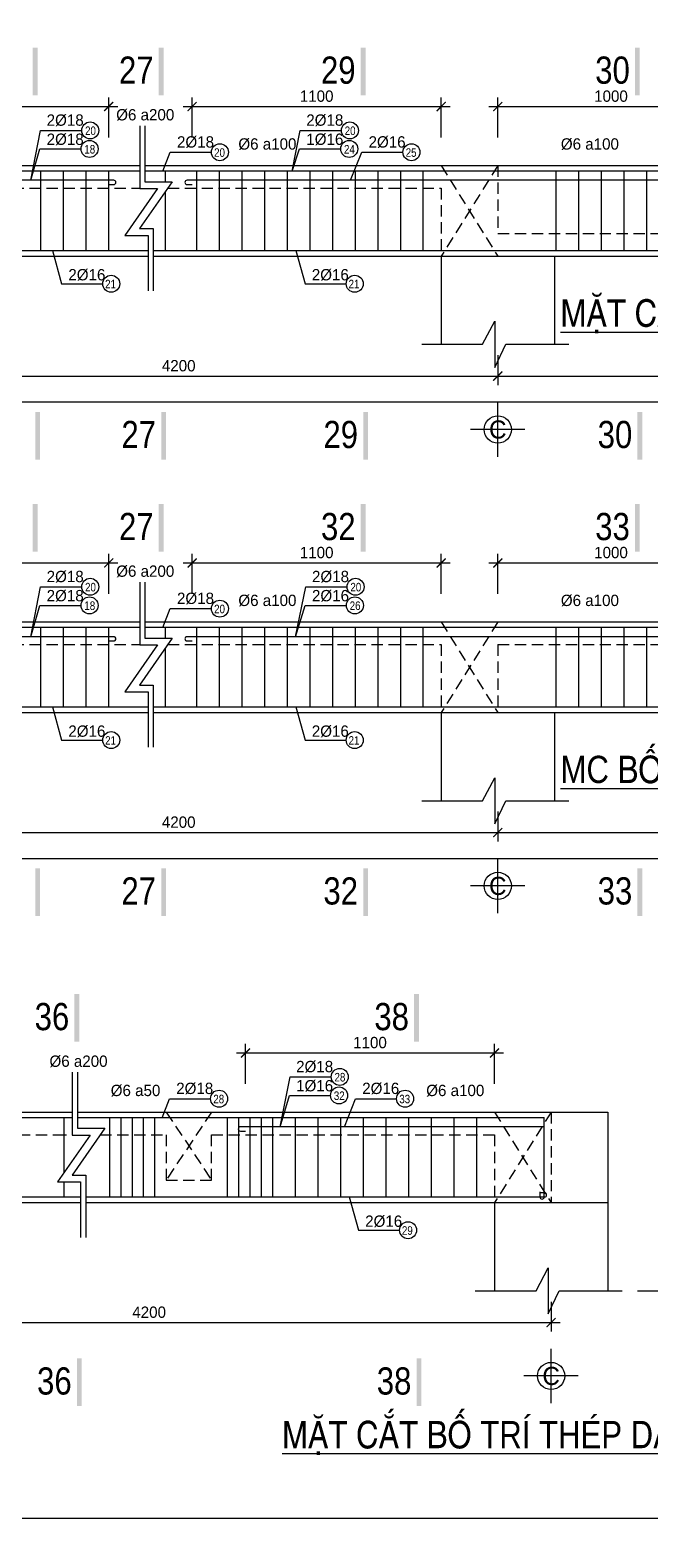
# Model space of a CAD drawing. Extents: x -317 to 4260, y -2056 to 757.
# Drawn here: x 3655.2 to 3792.2, y 162.6 to 491.1 of the extents above; entities that cross this region are included whole.
import ezdxf
from ezdxf.enums import TextEntityAlignment as Align

# ---------------------------------------------------------------- set-up
doc = ezdxf.new("R2010")
doc.units = 0
doc.header["$MEASUREMENT"] = 0
doc.linetypes.add('CENTER2', pattern=[1.125, 0.75, -0.125, 0.125, -0.125])
doc.linetypes.add('HIDDEN', pattern=[0.375, 0.25, -0.125])
doc.layers.get('0').update_dxf_attribs({"linetype": 'CONTINUOUS'})
doc.layers.get('DEFPOINTS').update_dxf_attribs({"linetype": 'CONTINUOUS'})
for name, color, linetype in [('DAI', 3, 'CONTINUOUS'), ('DIM', 1, 'CONTINUOUS'), ('DUT', 7, 'CENTER2'), ('MOTAAR', 1, 'CONTINUOUS'), ('TEXT', 7, 'CONTINUOUS'), ('THEP', 6, 'CONTINUOUS'), ('TU1', 9, 'CONTINUOUS'), ('TUONG', 7, 'CONTINUOUS')]:
    doc.layers.add(name, color=color, linetype=linetype)
doc.styles.add('DIM-NEW', font='VHELVCN.TTF')
doc.styles.add('style1', font='VGOUDYN.TTF')
doc.styles.add('T2', font='VTIMESN.TTF')
doc.dimstyles.new('TL20', dxfattribs={"dimtxt": 2.5, "dimasz": 2, "dimexe": 2, "dimexo": 2, "dimgap": 1, "dimtad": 1, "dimdec": 0, "dimlfac": 20, "dimzin": 0, "dimdsep": 46, "dimtxsty": 'T2', "dimblk": 'ARCHTICK', "dimcen": 2.5, "dimdle": 2, "dimclrd": 1, "dimclre": 1, "dimclrt": 2, "dimadec": 0, "dimazin": 0, "dimtfac": 1, "dimtdec": 0, "dimtix": 1, "dimtofl": 0, "dimtmove": 0, "dimatfit": 0, "dimldrblk": 'ARCHTICK', "dimfxl": 0, "dimtolj": 1, "dimtzin": 0, "dimlwd": -1, "dimlwe": -1, "dimarcsym": 0})

# ---------------------------------------------------------------- blocks, each defined once
blk = doc.blocks.new('_ARCHTICK')
at = {"color": 0, "linetype": 'ByBlock', "const_width": 0.15}
blk.add_lwpolyline([(-0.5, -0.5), (0.5, 0.5)], dxfattribs=at)
blk = doc.blocks.new('*D214')
at = {"layer": 'DEFPOINTS', "color": 0}
for p in [(3746.01, 474.12), (3691.01, 465.31), (3746.01, 465.31)]:
    blk.add_point(p, dxfattribs=at)
at = {"layer": 'TUONG', "color": 1}
for p, q in [((3689.01, 474.12), (3748.01, 474.12)), ((3691.01, 467.31), (3691.01, 476.12)), ((3746.01, 467.31), (3746.01, 476.12))]:
    blk.add_line(p, q, dxfattribs=at)
at = {"layer": 'TUONG', "color": 1, "xscale": 2, "yscale": 2, "zscale": 2, "rotation": 180}
blk.add_blockref('_ARCHTICK', (3691.01, 474.12), dxfattribs=at)
at = {"layer": 'TUONG', "color": 1, "xscale": 2, "yscale": 2, "zscale": 2}
blk.add_blockref('_ARCHTICK', (3746.01, 474.12), dxfattribs=at)
at = {"layer": 'TUONG', "color": 2, "insert": (3718.51, 476.4), "char_height": 2.5, "attachment_point": 5, "style": 'T2'}
blk.add_mtext('\\A1;1100', dxfattribs=at)
blk = doc.blocks.new('*D213')
at = {"layer": 'DEFPOINTS', "color": 0}
for p in [(3808.51, 474.12), (3758.51, 465.31), (3808.51, 465.31)]:
    blk.add_point(p, dxfattribs=at)
at = {"layer": 'TUONG', "color": 1}
for p, q in [((3756.51, 474.12), (3810.51, 474.12)), ((3758.51, 467.31), (3758.51, 476.12)), ((3808.51, 467.31), (3808.51, 476.12))]:
    blk.add_line(p, q, dxfattribs=at)
at = {"layer": 'TUONG', "color": 1, "xscale": 2, "yscale": 2, "zscale": 2, "rotation": 180}
blk.add_blockref('_ARCHTICK', (3758.51, 474.12), dxfattribs=at)
at = {"layer": 'TUONG', "color": 1, "xscale": 2, "yscale": 2, "zscale": 2}
blk.add_blockref('_ARCHTICK', (3808.51, 474.12), dxfattribs=at)
at = {"layer": 'TUONG', "color": 2, "insert": (3783.51, 476.4), "char_height": 2.5, "attachment_point": 5, "style": 'T2'}
blk.add_mtext('\\A1;1000', dxfattribs=at)
blk = doc.blocks.new('*D212')
at = {"layer": 'DEFPOINTS', "color": 0}
for p in [(3672.59, 474.12), (3617.59, 465.31), (3672.59, 465.31)]:
    blk.add_point(p, dxfattribs=at)
at = {"layer": 'TUONG', "color": 1}
for p, q in [((3615.59, 474.12), (3674.59, 474.12)), ((3617.59, 467.31), (3617.59, 476.12)), ((3672.59, 467.31), (3672.59, 476.12))]:
    blk.add_line(p, q, dxfattribs=at)
at = {"layer": 'TUONG', "color": 1, "xscale": 2, "yscale": 2, "zscale": 2, "rotation": 180}
blk.add_blockref('_ARCHTICK', (3617.59, 474.12), dxfattribs=at)
at = {"layer": 'TUONG', "color": 1, "xscale": 2, "yscale": 2, "zscale": 2}
blk.add_blockref('_ARCHTICK', (3672.59, 474.12), dxfattribs=at)
at = {"layer": 'TUONG', "color": 2, "insert": (3645.09, 476.4), "char_height": 2.5, "attachment_point": 5, "style": 'T2'}
blk.add_mtext('\\A1;1100', dxfattribs=at)
blk = doc.blocks.new('truc2')
at = {"layer": 'MOTAAR'}
for p, q in [((0, -15), (0, 0)), ((7.5, -7.5), (-7.5, -7.5))]:
    blk.add_line(p, q, dxfattribs=at)
blk.add_lwpolyline([(0, -3.5), (0, -1.84)], dxfattribs=at)
blk.add_circle((0, -7.5), 3.75, dxfattribs=at)
at = {"layer": 'TEXT', "style": 'T2'}
blk.add_attdef('1', text='', height=5, dxfattribs=at).set_placement((0, -7.5), align=Align.MIDDLE_CENTER)
blk = doc.blocks.new('*D207')
at = {"layer": 'DEFPOINTS', "color": 0}
for p in [(3758.51, 421.24), (3928.04, 421.24), (3928.04, 414.63)]:
    blk.add_point(p, dxfattribs=at)
at = {"layer": 'TUONG', "color": 1}
for p, q in [((3758.51, 419.24), (3758.51, 412.63)), ((3928.04, 419.24), (3928.04, 412.63)), ((3756.51, 414.63), (3930.04, 414.63))]:
    blk.add_line(p, q, dxfattribs=at)
at = {"layer": 'TUONG', "color": 1, "xscale": 2, "yscale": 2, "zscale": 2, "rotation": 180}
blk.add_blockref('_ARCHTICK', (3758.51, 414.63), dxfattribs=at)
at = {"layer": 'TUONG', "color": 1, "xscale": 2, "yscale": 2, "zscale": 2}
blk.add_blockref('_ARCHTICK', (3928.04, 414.63), dxfattribs=at)
at = {"layer": 'TUONG', "color": 2, "insert": (3843.28, 416.91), "char_height": 2.5, "attachment_point": 5, "style": 'T2'}
blk.add_mtext('\\A1;4000', dxfattribs=at)
blk = doc.blocks.new('*D206')
at = {"layer": 'DEFPOINTS', "color": 0}
for p in [(3617.59, 423.02), (3758.51, 421.24), (3758.51, 414.63)]:
    blk.add_point(p, dxfattribs=at)
at = {"layer": 'TUONG', "color": 1}
for p, q in [((3617.59, 421.02), (3617.59, 412.63)), ((3758.51, 419.24), (3758.51, 412.63)), ((3615.59, 414.63), (3760.51, 414.63))]:
    blk.add_line(p, q, dxfattribs=at)
at = {"layer": 'TUONG', "color": 1, "xscale": 2, "yscale": 2, "zscale": 2, "rotation": 180}
blk.add_blockref('_ARCHTICK', (3617.59, 414.63), dxfattribs=at)
at = {"layer": 'TUONG', "color": 1, "xscale": 2, "yscale": 2, "zscale": 2}
blk.add_blockref('_ARCHTICK', (3758.51, 414.63), dxfattribs=at)
at = {"layer": 'TUONG', "color": 2, "insert": (3688.05, 416.91), "char_height": 2.5, "attachment_point": 5, "style": 'T2'}
blk.add_mtext('\\A1;4200', dxfattribs=at)
blk = doc.blocks.new('*D204')
at = {"layer": 'DEFPOINTS', "color": 0}
for p in [(3466.01, 418.55), (4217.7, 418.55), (3466.01, 408.85)]:
    blk.add_point(p, dxfattribs=at)
at = {"layer": 'TUONG', "color": 1}
for p, q in [((3466.01, 416.55), (3466.01, 406.85)), ((4217.7, 416.55), (4217.7, 406.85)), ((4219.7, 408.85), (3464.01, 408.85))]:
    blk.add_line(p, q, dxfattribs=at)
at = {"layer": 'TUONG', "color": 1, "xscale": 2, "yscale": 2, "zscale": 2, "rotation": 180}
blk.add_blockref('_ARCHTICK', (3466.01, 408.85), dxfattribs=at)
at = {"layer": 'TUONG', "color": 1, "xscale": 2, "yscale": 2, "zscale": 2}
blk.add_blockref('_ARCHTICK', (4217.7, 408.85), dxfattribs=at)
at = {"layer": 'TUONG', "color": 2, "insert": (3841.85, 411.13), "char_height": 2.5, "attachment_point": 5, "style": 'T2'}
blk.add_mtext('\\A1;20800', dxfattribs=at)
blk = doc.blocks.new('*D256')
at = {"layer": 'DEFPOINTS', "color": 0}
for p in [(3466.01, 317.83), (4217.7, 317.83), (3466.01, 308.13)]:
    blk.add_point(p, dxfattribs=at)
at = {"layer": 'TUONG', "color": 1}
for p, q in [((3466.01, 315.83), (3466.01, 306.13)), ((4217.7, 315.83), (4217.7, 306.13)), ((4219.7, 308.13), (3464.01, 308.13))]:
    blk.add_line(p, q, dxfattribs=at)
at = {"layer": 'TUONG', "color": 1, "xscale": 2, "yscale": 2, "zscale": 2, "rotation": 180}
blk.add_blockref('_ARCHTICK', (3466.01, 308.13), dxfattribs=at)
at = {"layer": 'TUONG', "color": 1, "xscale": 2, "yscale": 2, "zscale": 2}
blk.add_blockref('_ARCHTICK', (4217.7, 308.13), dxfattribs=at)
at = {"layer": 'TUONG', "color": 2, "insert": (3841.85, 310.41), "char_height": 2.5, "attachment_point": 5, "style": 'T2'}
blk.add_mtext('\\A1;20800', dxfattribs=at)
blk = doc.blocks.new('*D254')
at = {"layer": 'DEFPOINTS', "color": 0}
for p in [(3617.59, 322.3), (3758.51, 320.52), (3758.51, 313.91)]:
    blk.add_point(p, dxfattribs=at)
at = {"layer": 'TUONG', "color": 1}
for p, q in [((3617.59, 320.3), (3617.59, 311.91)), ((3758.51, 318.52), (3758.51, 311.91)), ((3615.59, 313.91), (3760.51, 313.91))]:
    blk.add_line(p, q, dxfattribs=at)
at = {"layer": 'TUONG', "color": 1, "xscale": 2, "yscale": 2, "zscale": 2, "rotation": 180}
blk.add_blockref('_ARCHTICK', (3617.59, 313.91), dxfattribs=at)
at = {"layer": 'TUONG', "color": 1, "xscale": 2, "yscale": 2, "zscale": 2}
blk.add_blockref('_ARCHTICK', (3758.51, 313.91), dxfattribs=at)
at = {"layer": 'TUONG', "color": 2, "insert": (3688.05, 316.19), "char_height": 2.5, "attachment_point": 5, "style": 'T2'}
blk.add_mtext('\\A1;4200', dxfattribs=at)
blk = doc.blocks.new('*D253')
at = {"layer": 'DEFPOINTS', "color": 0}
for p in [(3758.51, 320.52), (3928.04, 320.52), (3928.04, 313.91)]:
    blk.add_point(p, dxfattribs=at)
at = {"layer": 'TUONG', "color": 1}
for p, q in [((3758.51, 318.52), (3758.51, 311.91)), ((3928.04, 318.52), (3928.04, 311.91)), ((3756.51, 313.91), (3930.04, 313.91))]:
    blk.add_line(p, q, dxfattribs=at)
at = {"layer": 'TUONG', "color": 1, "xscale": 2, "yscale": 2, "zscale": 2, "rotation": 180}
blk.add_blockref('_ARCHTICK', (3758.51, 313.91), dxfattribs=at)
at = {"layer": 'TUONG', "color": 1, "xscale": 2, "yscale": 2, "zscale": 2}
blk.add_blockref('_ARCHTICK', (3928.04, 313.91), dxfattribs=at)
at = {"layer": 'TUONG', "color": 2, "insert": (3843.28, 316.19), "char_height": 2.5, "attachment_point": 5, "style": 'T2'}
blk.add_mtext('\\A1;4000', dxfattribs=at)
blk = doc.blocks.new('*D248')
at = {"layer": 'DEFPOINTS', "color": 0}
for p in [(3672.59, 373.4), (3617.59, 364.59), (3672.59, 364.59)]:
    blk.add_point(p, dxfattribs=at)
at = {"layer": 'TUONG', "color": 1}
for p, q in [((3617.59, 366.59), (3617.59, 375.4)), ((3672.59, 366.59), (3672.59, 375.4)), ((3615.59, 373.4), (3674.59, 373.4))]:
    blk.add_line(p, q, dxfattribs=at)
at = {"layer": 'TUONG', "color": 1, "xscale": 2, "yscale": 2, "zscale": 2, "rotation": 180}
blk.add_blockref('_ARCHTICK', (3617.59, 373.4), dxfattribs=at)
at = {"layer": 'TUONG', "color": 1, "xscale": 2, "yscale": 2, "zscale": 2}
blk.add_blockref('_ARCHTICK', (3672.59, 373.4), dxfattribs=at)
at = {"layer": 'TUONG', "color": 2, "insert": (3645.09, 375.68), "char_height": 2.5, "attachment_point": 5, "style": 'T2'}
blk.add_mtext('\\A1;1100', dxfattribs=at)
blk = doc.blocks.new('*D247')
at = {"layer": 'DEFPOINTS', "color": 0}
for p in [(3808.51, 373.4), (3758.51, 364.59), (3808.51, 364.59)]:
    blk.add_point(p, dxfattribs=at)
at = {"layer": 'TUONG', "color": 1}
for p, q in [((3758.51, 366.59), (3758.51, 375.4)), ((3808.51, 366.59), (3808.51, 375.4)), ((3756.51, 373.4), (3810.51, 373.4))]:
    blk.add_line(p, q, dxfattribs=at)
at = {"layer": 'TUONG', "color": 1, "xscale": 2, "yscale": 2, "zscale": 2, "rotation": 180}
blk.add_blockref('_ARCHTICK', (3758.51, 373.4), dxfattribs=at)
at = {"layer": 'TUONG', "color": 1, "xscale": 2, "yscale": 2, "zscale": 2}
blk.add_blockref('_ARCHTICK', (3808.51, 373.4), dxfattribs=at)
at = {"layer": 'TUONG', "color": 2, "insert": (3783.51, 375.68), "char_height": 2.5, "attachment_point": 5, "style": 'T2'}
blk.add_mtext('\\A1;1000', dxfattribs=at)
blk = doc.blocks.new('*D246')
at = {"layer": 'DEFPOINTS', "color": 0}
for p in [(3746.01, 373.4), (3691.01, 364.59), (3746.01, 364.59)]:
    blk.add_point(p, dxfattribs=at)
at = {"layer": 'TUONG', "color": 1}
for p, q in [((3691.01, 366.59), (3691.01, 375.4)), ((3746.01, 366.59), (3746.01, 375.4)), ((3689.01, 373.4), (3748.01, 373.4))]:
    blk.add_line(p, q, dxfattribs=at)
at = {"layer": 'TUONG', "color": 1, "xscale": 2, "yscale": 2, "zscale": 2, "rotation": 180}
blk.add_blockref('_ARCHTICK', (3691.01, 373.4), dxfattribs=at)
at = {"layer": 'TUONG', "color": 1, "xscale": 2, "yscale": 2, "zscale": 2}
blk.add_blockref('_ARCHTICK', (3746.01, 373.4), dxfattribs=at)
at = {"layer": 'TUONG', "color": 2, "insert": (3718.51, 375.68), "char_height": 2.5, "attachment_point": 5, "style": 'T2'}
blk.add_mtext('\\A1;1100', dxfattribs=at)
blk = doc.blocks.new('*D276')
at = {"layer": 'DEFPOINTS', "color": 0}
for p in [(3592.75, 214.16), (3770.29, 212.37), (3770.29, 205.77)]:
    blk.add_point(p, dxfattribs=at)
at = {"layer": 'TUONG', "color": 1}
for p, q in [((3592.75, 212.16), (3592.75, 203.77)), ((3770.29, 210.37), (3770.29, 203.77)), ((3590.75, 205.77), (3772.29, 205.77))]:
    blk.add_line(p, q, dxfattribs=at)
at = {"layer": 'TUONG', "color": 1, "xscale": 2, "yscale": 2, "zscale": 2, "rotation": 180}
blk.add_blockref('_ARCHTICK', (3592.75, 205.77), dxfattribs=at)
at = {"layer": 'TUONG', "color": 1, "xscale": 2, "yscale": 2, "zscale": 2}
blk.add_blockref('_ARCHTICK', (3770.29, 205.77), dxfattribs=at)
at = {"layer": 'TUONG', "color": 2, "insert": (3681.52, 208.04), "char_height": 2.5, "attachment_point": 5, "style": 'T2'}
blk.add_mtext('\\A1;4200', dxfattribs=at)
blk = doc.blocks.new('*D268')
at = {"layer": 'DEFPOINTS', "color": 0}
for p in [(3757.79, 265.26), (3702.79, 256.45), (3757.79, 256.45)]:
    blk.add_point(p, dxfattribs=at)
at = {"layer": 'TUONG', "color": 1}
for p, q in [((3702.79, 258.45), (3702.79, 267.26)), ((3757.79, 258.45), (3757.79, 267.26)), ((3700.79, 265.26), (3759.79, 265.26))]:
    blk.add_line(p, q, dxfattribs=at)
at = {"layer": 'TUONG', "color": 1, "xscale": 2, "yscale": 2, "zscale": 2, "rotation": 180}
blk.add_blockref('_ARCHTICK', (3702.79, 265.26), dxfattribs=at)
at = {"layer": 'TUONG', "color": 1, "xscale": 2, "yscale": 2, "zscale": 2}
blk.add_blockref('_ARCHTICK', (3757.79, 265.26), dxfattribs=at)
at = {"layer": 'TUONG', "color": 2, "insert": (3730.29, 267.54), "char_height": 2.5, "attachment_point": 5, "style": 'T2'}
blk.add_mtext('\\A1;1100', dxfattribs=at)

msp = doc.modelspace()

# ---------------------------------------------------------------- linework, layer by layer
at = {"layer": 'DAI'}
for p, q in [((3657.601, 442.341), (3657.601, 459.841)), ((3662.601, 442.341), (3662.601, 459.841)), ((3667.601, 442.341), (3667.601, 459.841)), ((3672.601, 442.341), (3672.601, 459.841)), ((3685.135, 457.519), (3685.135, 459.841)), ((3692.069, 442.341), (3692.069, 459.841)), ((3697.069, 442.341), (3697.069, 459.841)), ((3702.069, 442.341), (3702.069, 459.841)), ((3707.069, 442.341), (3707.069, 459.841)), ((3712.069, 442.341), (3712.069, 459.841)), ((3717.069, 442.341), (3717.069, 459.841)), ((3722.069, 442.341), (3722.069, 459.841)), ((3727.069, 442.341), (3727.069, 459.841)), ((3732.069, 442.341), (3732.069, 459.841)), ((3737.069, 442.341), (3737.069, 459.841)), ((3742.069, 442.341), (3742.069, 459.841)), ((3771.432, 442.341), (3771.432, 459.841)), ((3776.432, 442.341), (3776.432, 459.841)), ((3781.432, 442.341), (3781.432, 459.841)), ((3786.432, 442.341), (3786.432, 459.841)), ((3791.432, 442.341), (3791.432, 459.841)), ((3685.135, 442.341), (3685.135, 455.396)), ((3657.601, 341.622), (3657.601, 359.122)), ((3662.601, 341.622), (3662.601, 359.122)), ((3667.601, 341.622), (3667.601, 359.122)), ((3672.601, 341.622), (3672.601, 359.122)), ((3685.135, 356.799), (3685.135, 359.122)), ((3692.069, 341.622), (3692.069, 359.122)), ((3697.069, 341.622), (3697.069, 359.122)), ((3702.069, 341.622), (3702.069, 359.122)), ((3707.069, 341.622), (3707.069, 359.122)), ((3712.069, 341.622), (3712.069, 359.122)), ((3717.069, 341.622), (3717.069, 359.122)), ((3722.069, 341.622), (3722.069, 359.122)), ((3727.069, 341.622), (3727.069, 359.122)), ((3732.069, 341.622), (3732.069, 359.122)), ((3737.069, 341.622), (3737.069, 359.122)), ((3742.069, 341.622), (3742.069, 359.122)), ((3771.432, 341.622), (3771.432, 359.122)), ((3776.432, 341.622), (3776.432, 359.122)), ((3781.432, 341.622), (3781.432, 359.122)), ((3786.432, 341.622), (3786.432, 359.122)), ((3791.432, 341.622), (3791.432, 359.122)), ((3685.135, 341.622), (3685.135, 354.677)), ((3662.76, 238.975), (3662.76, 250.978)), ((3672.808, 233.478), (3672.808, 250.978)), ((3675.308, 233.478), (3675.308, 250.978)), ((3677.808, 233.478), (3677.808, 250.978)), ((3680.308, 233.478), (3680.308, 250.978)), ((3682.808, 233.478), (3682.808, 250.978)), ((3698.852, 233.478), (3698.852, 250.978)), ((3701.352, 233.478), (3701.352, 250.978)), ((3703.852, 233.478), (3703.852, 250.978)), ((3706.352, 233.478), (3706.352, 250.978)), ((3708.852, 233.478), (3708.852, 250.978)), ((3713.852, 233.478), (3713.852, 250.978)), ((3718.852, 233.478), (3718.852, 250.978)), ((3723.852, 233.478), (3723.852, 250.978)), ((3728.852, 233.478), (3728.852, 250.978)), ((3733.852, 233.478), (3733.852, 250.978)), ((3738.852, 233.478), (3738.852, 250.978)), ((3743.852, 233.478), (3743.852, 250.978)), ((3748.852, 233.478), (3748.852, 250.978)), ((3753.852, 233.478), (3753.852, 250.978)), ((3662.76, 233.478), (3662.76, 236.82))]:
    msp.add_line(p, q, dxfattribs=at)
at = {"layer": 'DUT', "linetype": 'HIDDEN', "ltscale": 10}
for p, q in [((3758.512, 461.091), (3746.012, 441.091)), ((3746.012, 461.091), (3758.512, 441.091)), ((3746.012, 360.372), (3758.512, 340.372)), ((3758.512, 360.372), (3746.012, 340.372)), ((3758.512, 355.372), (3845.876, 355.372)), ((3695.294, 252.228), (3685.294, 237.228)), ((3685.294, 252.228), (3695.294, 237.228)), ((3757.794, 252.228), (3770.294, 232.228)), ((3770.294, 252.228), (3757.794, 232.228))]:
    msp.add_line(p, q, dxfattribs=at)
for points in [[(3758.512, 461.091), (3758.512, 446.091), (3810.288, 446.091)], [(3546.036, 456.091), (3605.088, 456.091), (3605.088, 441.091), (3617.588, 441.091), (3617.588, 456.091), (3679.444, 456.091)], [(3685.619, 456.091), (3746.012, 456.091), (3746.012, 441.091), (3758.512, 441.091)], [(3546.036, 355.372), (3605.088, 355.372), (3605.088, 340.372), (3617.588, 340.372), (3617.588, 355.372), (3679.444, 355.372)], [(3685.619, 355.372), (3746.012, 355.372), (3746.012, 340.372), (3758.512, 340.372)], [(3758.512, 355.372), (3758.512, 340.372)], [(3770.294, 252.228), (3770.294, 232.228), (3770.294, 232.228)], [(3515.892, 247.228), (3580.247, 247.228), (3580.247, 232.228), (3592.747, 232.228), (3592.747, 247.228), (3660.778, 247.228)], [(3660.778, 247.228), (3664.549, 247.228)], [(3670.724, 247.228), (3685.294, 247.228)], [(3685.294, 247.228), (3685.294, 237.228), (3695.294, 237.228), (3695.294, 247.228)], [(3695.294, 247.228), (3757.794, 247.228), (3757.794, 232.228), (3770.294, 232.228)]]:
    msp.add_lwpolyline(points, dxfattribs=at)
at = {"layer": 'TEXT', "ltscale": 10}
msp.add_lwpolyline([(3420.367, 162.589), (4260.367, 162.589), (4260.367, 756.589), (3420.367, 756.589)], close=True, dxfattribs=at)
for points in [[(3655.819, 476.613), (3656.869, 476.613), (3655.819, 487.113), (3656.869, 487.113)], [(3683.646, 476.613), (3684.696, 476.613), (3683.646, 487.113), (3684.696, 487.113)], [(3728.257, 476.613), (3729.307, 476.613), (3728.257, 487.113), (3729.307, 487.113)], [(3788.819, 476.613), (3789.869, 476.613), (3788.819, 487.113), (3789.869, 487.113)], [(3656.358, 396.202), (3657.408, 396.202), (3656.358, 406.702), (3657.408, 406.702)], [(3684.186, 396.202), (3685.236, 396.202), (3684.186, 406.702), (3685.236, 406.702)], [(3728.796, 396.202), (3729.846, 396.202), (3728.796, 406.702), (3729.846, 406.702)], [(3789.359, 396.202), (3790.409, 396.202), (3789.359, 406.702), (3790.409, 406.702)], [(3655.819, 375.894), (3656.869, 375.894), (3655.819, 386.394), (3656.869, 386.394)], [(3683.646, 375.894), (3684.696, 375.894), (3683.646, 386.394), (3684.696, 386.394)], [(3728.257, 375.894), (3729.307, 375.894), (3728.257, 386.394), (3729.307, 386.394)], [(3788.819, 375.894), (3789.869, 375.894), (3788.819, 386.394), (3789.869, 386.394)], [(3656.358, 295.482), (3657.408, 295.482), (3656.358, 305.982), (3657.408, 305.982)], [(3684.186, 295.482), (3685.236, 295.482), (3684.186, 305.982), (3685.236, 305.982)], [(3728.796, 295.482), (3729.846, 295.482), (3728.796, 305.982), (3729.846, 305.982)], [(3789.359, 295.482), (3790.409, 295.482), (3789.359, 305.982), (3790.409, 305.982)], [(3665.02, 267.75), (3666.07, 267.75), (3665.02, 278.25), (3666.07, 278.25)], [(3740.039, 267.75), (3741.089, 267.75), (3740.039, 278.25), (3741.089, 278.25)], [(3665.559, 187.339), (3666.609, 187.339), (3665.559, 197.839), (3666.609, 197.839)], [(3740.579, 187.339), (3741.629, 187.339), (3740.579, 197.839), (3741.629, 197.839)]]:
    msp.add_trace(points, dxfattribs=at)
at = {"layer": 'THEP', "ltscale": 10}
for points in [[(3679.444, 459.841), (3541.008, 459.841)], [(3816.361, 459.841), (3680.591, 459.841)], [(3542.849, 442.341), (3681.286, 442.341)], [(3682.433, 442.341), (3818.202, 442.341)], [(3679.444, 359.122), (3541.008, 359.122)], [(3845.876, 359.122), (3680.591, 359.122)], [(3542.849, 341.622), (3681.286, 341.622)], [(3682.433, 341.622), (3847.718, 341.622)], [(3655.75, 250.978), (3510.864, 250.978)], [(3664.549, 250.978), (3655.75, 250.978)], [(3768.757, 250.978), (3665.696, 250.978)], [(3512.705, 233.478), (3657.592, 233.478)], [(3657.592, 233.478), (3666.391, 233.478)], [(3667.537, 233.478), (3768.757, 233.478)]]:
    msp.add_lwpolyline(points, dxfattribs=at)
for points in [[(3672.588, 456.903), (3673.715, 456.903, 1), (3673.715, 457.841), (3672.588, 457.841), (3606.338, 457.841), (3550.088, 457.841), (3548.96, 457.841, 1), (3548.96, 456.903), (3550.088, 456.903)], [(3808.512, 456.903), (3809.639, 456.903, 1), (3809.639, 457.841), (3808.512, 457.841), (3747.262, 457.841), (3691.012, 457.841), (3689.885, 457.841, 1), (3689.885, 456.903), (3691.012, 456.903)], [(3672.588, 356.184), (3673.715, 356.184, 1), (3673.715, 357.122), (3672.588, 357.122), (3606.338, 357.122), (3550.088, 357.122), (3548.96, 357.122, 1), (3548.96, 356.184), (3550.088, 356.184)], [(3808.512, 356.184), (3809.639, 356.184, 1), (3809.639, 357.122), (3808.512, 357.122), (3747.262, 357.122), (3691.012, 357.122), (3689.885, 357.122, 1), (3689.885, 356.184), (3691.012, 356.184)], [(3767.82, 234.627), (3767.82, 233.5, 1), (3768.757, 233.5), (3768.757, 251.018)], [(3768.757, 248.978), (3759.044, 248.978), (3702.794, 248.978), (3701.667, 248.978, 1), (3701.667, 248.041), (3702.794, 248.041)], [(3767.709, 233.478), (3768.836, 233.478, 1), (3768.836, 234.416), (3767.709, 234.416)]]:
    msp.add_lwpolyline(points, format="xyb", dxfattribs=at)
at = {"layer": 'TU1', "lineweight": -2, "ltscale": 10}
for points in [[(3655.392, 457.841), (3657.563, 468.848), (3666.639, 468.848)], [(3713.123, 459.841), (3714.9, 468.848), (3723.975, 468.848)], [(3655.392, 457.841), (3657.408, 464.757), (3666.484, 464.757)], [(3684.568, 459.841), (3686.184, 464.03), (3695.259, 464.03)], [(3713.123, 459.841), (3714.745, 464.757), (3723.82, 464.757)], [(3726.016, 457.841), (3728.488, 464.03), (3737.564, 464.03)], [(3660.16, 442.341), (3662.197, 435.014), (3671.272, 435.014)], [(3713.924, 442.341), (3715.961, 435.014), (3725.036, 435.014)], [(3655.392, 357.122), (3657.563, 368.129), (3666.639, 368.129)], [(3713.839, 357.122), (3716.157, 368.129), (3725.232, 368.129)], [(3655.392, 357.122), (3657.408, 364.038), (3666.484, 364.038)], [(3684.568, 359.122), (3686.184, 363.311), (3695.259, 363.311)], [(3713.839, 357.122), (3716.002, 364.038), (3725.077, 364.038)], [(3660.16, 341.622), (3662.197, 334.295), (3671.272, 334.295)], [(3713.924, 341.622), (3715.961, 334.295), (3725.036, 334.295)], [(3710.484, 248.978), (3712.656, 259.985), (3721.731, 259.985)], [(3684.394, 250.978), (3686.01, 255.168), (3695.085, 255.168)], [(3710.484, 248.978), (3712.501, 255.895), (3721.576, 255.895)], [(3724.697, 248.978), (3727.085, 255.168), (3736.16, 255.168)], [(3725.706, 233.478), (3727.743, 226.152), (3736.818, 226.152)]]:
    msp.add_lwpolyline(points, dxfattribs=at)
at = {"layer": 'TU1', "ltscale": 10}
for centre in [(3668.514, 468.848), (3725.85, 468.848), (3668.359, 464.757), (3725.695, 464.757), (3697.134, 464.03), (3739.439, 464.03), (3673.147, 435.014), (3726.911, 435.014), (3668.514, 368.129), (3727.107, 368.129), (3668.359, 364.038), (3697.134, 363.311), (3726.952, 364.038), (3673.147, 334.295), (3726.911, 334.295), (3723.606, 259.985), (3696.96, 255.168), (3723.451, 255.895), (3738.035, 255.168), (3738.693, 226.152)]:
    msp.add_circle(centre, 1.875, dxfattribs=at)
at = {"layer": 'TUONG'}
for p, q in [((3541.008, 461.091), (3679.444, 461.091)), ((3680.591, 461.091), (3816.361, 461.091)), ((3758.512, 461.091), (3813.295, 461.091)), ((3630.088, 441.091), (3681.286, 441.091)), ((3682.433, 441.091), (3758.512, 441.091)), ((3746.012, 441.091), (3746.012, 421.643)), ((3758.512, 441.091), (3818.202, 441.091)), ((3771.012, 441.091), (3771.012, 421.643)), ((3541.008, 360.372), (3679.444, 360.372)), ((3680.591, 360.372), (3845.876, 360.372)), ((3758.512, 360.372), (3813.295, 360.372)), ((3630.088, 340.372), (3681.286, 340.372)), ((3682.433, 340.372), (3758.512, 340.372)), ((3746.012, 340.372), (3746.012, 320.923)), ((3758.512, 340.372), (3847.718, 340.372)), ((3771.012, 340.372), (3771.012, 320.923)), ((3510.864, 252.228), (3655.75, 252.228)), ((3655.75, 252.228), (3664.549, 252.228)), ((3665.696, 252.228), (3782.794, 252.228)), ((3782.794, 252.228), (3782.794, 212.78)), ((3605.247, 232.228), (3657.592, 232.228)), ((3657.592, 232.228), (3666.391, 232.228)), ((3667.537, 232.228), (3770.294, 232.228)), ((3757.794, 232.228), (3757.794, 212.78)), ((3770.294, 232.228), (3782.794, 232.228))]:
    msp.add_line(p, q, dxfattribs=at)
for points in [[(3679.444, 469.872), (3679.444, 456.019), (3683.36, 456.019), (3676.153, 445.683), (3681.286, 445.683), (3681.286, 433.43)], [(3680.591, 469.872), (3680.591, 457.519), (3686.615, 457.519), (3679.407, 447.183), (3682.433, 447.183), (3682.433, 433.43)], [(3741.751, 421.643), (3755.169, 421.643), (3757.824, 426.725), (3757.824, 416.56), (3760.258, 421.643), (3774.221, 421.643)], [(3679.444, 369.153), (3679.444, 355.299), (3683.36, 355.299), (3676.153, 344.964), (3681.286, 344.964), (3681.286, 332.711)], [(3680.591, 369.153), (3680.591, 356.799), (3686.615, 356.799), (3679.407, 346.464), (3682.433, 346.464), (3682.433, 332.711)], [(3741.751, 320.923), (3755.169, 320.923), (3757.824, 326.006), (3757.824, 315.841), (3760.258, 320.923), (3774.221, 320.923)], [(3664.549, 261.01), (3664.549, 247.156), (3668.465, 247.156), (3661.257, 236.82), (3666.391, 236.82), (3666.391, 224.567)], [(3665.696, 261.01), (3665.696, 248.656), (3671.719, 248.656), (3664.512, 238.32), (3667.537, 238.32), (3667.537, 224.567)], [(3753.533, 212.78), (3766.951, 212.78), (3769.607, 217.863), (3769.607, 207.697), (3772.041, 212.78), (3786.003, 212.78)], [(3789.334, 212.78), (3802.752, 212.78), (3805.407, 217.863), (3805.407, 207.697), (3807.841, 212.78), (3821.804, 212.78)]]:
    msp.add_lwpolyline(points, dxfattribs=at)

# ---------------------------------------------------------------- block references
at = {"layer": 'DIM', "ltscale": 10, "xscale": 0.8000000000000002, "yscale": 0.8000000000000002, "zscale": 0.8000000000000002}
for p in [(3758.512, 408.851), (3758.512, 308.132), (3770.294, 199.988)]:
    msp.add_blockref('truc2', p, dxfattribs=at).add_auto_attribs({'1': 'C'})

# ---------------------------------------------------------------- texts
at = {"layer": 'TEXT', "ltscale": 10}
for s, height, style, p in [('27', 6, 'DIM-NEW', (3674.857, 479.154)), ('29', 6, 'DIM-NEW', (3719.467, 479.154)), ('30', 6, 'DIM-NEW', (3780.029, 479.154)), ('%%2546 a200', 2.5, 'style1', (3674.244, 471.061)), ('2%%25418', 2.5, 'style1', (3658.889, 469.879)), ('20', 1.875, 'DIM-NEW', (3667.369, 467.841)), ('2%%25418', 2.5, 'style1', (3716.226, 469.879)), ('20', 1.875, 'DIM-NEW', (3724.706, 467.841)), ('2%%25418', 2.5, 'style1', (3658.889, 465.652)), ('2%%25418', 2.5, 'style1', (3687.669, 465.062)), ('%%2546 a100', 2.5, 'style1', (3701.222, 464.609)), ('1%%25416', 2.5, 'style1', (3716.226, 465.652)), ('2%%25416', 2.5, 'style1', (3729.974, 465.062)), ('%%2546 a100', 2.5, 'style1', (3772.44, 464.609)), ('18', 1.875, 'DIM-NEW', (3667.214, 463.751)), ('20', 1.875, 'DIM-NEW', (3695.869, 463.024)), ('24', 1.875, 'DIM-NEW', (3724.551, 463.751)), ('25', 1.875, 'DIM-NEW', (3738.174, 463.024)), ('2%%25416', 2.5, 'style1', (3663.678, 435.758)), ('2%%25416', 2.5, 'style1', (3717.441, 435.758)), ('21', 1.875, 'DIM-NEW', (3671.8, 434.008)), ('21', 1.875, 'DIM-NEW', (3725.564, 434.008)), ('27', 6, 'DIM-NEW', (3675.396, 398.743)), ('29', 6, 'DIM-NEW', (3720.007, 398.743)), ('30', 6, 'DIM-NEW', (3780.569, 398.743)), ('27', 6, 'DIM-NEW', (3674.857, 378.435)), ('32', 6, 'DIM-NEW', (3719.467, 378.435)), ('33', 6, 'DIM-NEW', (3780.029, 378.435)), ('2%%25418', 2.5, 'style1', (3658.889, 369.16)), ('%%2546 a200', 2.5, 'style1', (3674.244, 370.342)), ('2%%25418', 2.5, 'style1', (3717.483, 369.16)), ('20', 1.875, 'DIM-NEW', (3667.369, 367.122)), ('20', 1.875, 'DIM-NEW', (3725.963, 367.122)), ('2%%25418', 2.5, 'style1', (3658.889, 364.933)), ('18', 1.875, 'DIM-NEW', (3667.214, 363.031)), ('2%%25418', 2.5, 'style1', (3687.669, 364.342)), ('%%2546 a100', 2.5, 'style1', (3701.222, 363.89)), ('2%%25416', 2.5, 'style1', (3717.483, 364.933)), ('26', 1.875, 'DIM-NEW', (3725.808, 363.031)), ('%%2546 a100', 2.5, 'style1', (3772.44, 363.89)), ('20', 1.875, 'DIM-NEW', (3695.869, 362.305)), ('2%%25416', 2.5, 'style1', (3663.678, 335.039)), ('21', 1.875, 'DIM-NEW', (3671.8, 333.288)), ('2%%25416', 2.5, 'style1', (3717.441, 335.039)), ('21', 1.875, 'DIM-NEW', (3725.564, 333.288)), ('27', 6, 'DIM-NEW', (3675.396, 298.024)), ('32', 6, 'DIM-NEW', (3720.007, 298.024)), ('33', 6, 'DIM-NEW', (3780.569, 298.024)), ('36', 6, 'DIM-NEW', (3656.23, 270.291)), ('38', 6, 'DIM-NEW', (3731.25, 270.291)), ('%%2546 a200', 2.5, 'style1', (3659.511, 262.198)), ('2%%25418', 2.5, 'style1', (3713.982, 261.016)), ('28', 1.875, 'DIM-NEW', (3722.462, 258.979)), ('%%2546 a50', 2.5, 'style1', (3673.037, 255.746)), ('2%%25418', 2.5, 'style1', (3687.496, 256.199)), ('1%%25416', 2.5, 'style1', (3713.982, 256.789)), ('32', 1.875, 'DIM-NEW', (3722.307, 254.888)), ('2%%25416', 2.5, 'style1', (3728.57, 256.199)), ('%%2546 a100', 2.5, 'style1', (3742.711, 255.746)), ('28', 1.875, 'DIM-NEW', (3695.695, 254.161)), ('33', 1.875, 'DIM-NEW', (3736.77, 254.161)), ('2%%25416', 2.5, 'style1', (3729.224, 226.895)), ('29', 1.875, 'DIM-NEW', (3737.346, 225.145)), ('36', 6, 'DIM-NEW', (3656.77, 189.88)), ('38', 6, 'DIM-NEW', (3731.789, 189.88))]:
    msp.add_text(s, height=height, dxfattribs=dict(at, style=style)).set_placement(p)
at = {"layer": 'TEXT', "style": 'DIM-NEW'}
for s, p in [('%%UMAËT CAÉT BOÁ TRÍ THEÙP DAÀM TRUÏC 3 TL:1/20', (3772.371, 425.558)), ('%%UMC BOÁ TRÍ THEÙP DAÀM TRUÏC 4,8 TL:1/20', (3772.371, 324.838)), ('%%UMAËT CAÉT BOÁ TRÍ THEÙP DAÀM TRUÏC 5,6 TL:1/20', (3710.864, 178.044))]:
    msp.add_text(s, height=6, dxfattribs=at).set_placement(p)

# ---------------------------------------------------------------- dimensions: what is measured, and where the dimension line sits
at = {"layer": 'TUONG'}
for base, p1, p2, picture, middle in [((3672.588, 474.12), (3617.588, 465.311), (3672.588, 465.311), '*D212', (3645.088, 476.399)), ((3746.012, 474.12), (3691.012, 465.311), (3746.012, 465.311), '*D214', (3718.512, 476.399)), ((3808.512, 474.12), (3758.512, 465.311), (3808.512, 465.311), '*D213', (3783.512, 476.399)), ((3672.588, 373.401), (3617.588, 364.591), (3672.588, 364.591), '*D248', (3645.088, 375.68)), ((3746.012, 373.401), (3691.012, 364.591), (3746.012, 364.591), '*D246', (3718.512, 375.68)), ((3808.512, 373.401), (3758.512, 364.591), (3808.512, 364.591), '*D247', (3783.512, 375.68)), ((3757.794, 265.257), (3702.794, 256.448), (3757.794, 256.448), '*D268', (3730.294, 267.537))]:
    dim = msp.add_linear_dim(base=base, p1=p1, p2=p2, dimstyle='TL20', dxfattribs=at)
    dim.commit()
    dim.dimension.update_dxf_attribs({"geometry": picture, "text_midpoint": middle})
for base, p1, p2, text, picture, middle in [((3758.512, 414.628), (3617.588, 423.019), (3758.512, 421.236), '4200', '*D206', (3688.05, 416.908)), ((3928.042, 414.628), (3758.512, 421.236), (3928.042, 421.236), '4000', '*D207', (3843.277, 416.908)), ((3758.512, 313.909), (3617.588, 322.3), (3758.512, 320.516), '4200', '*D254', (3688.05, 316.188)), ((3928.042, 313.909), (3758.512, 320.516), (3928.042, 320.516), '4000', '*D253', (3843.277, 316.188)), ((3770.294, 205.765), (3592.747, 214.157), (3770.294, 212.373), '4200', '*D276', (3681.521, 208.045))]:
    dim = msp.add_linear_dim(base=base, p1=p1, p2=p2, text=text, dimstyle='TL20', override={"dimtmove": 1}, dxfattribs=at)
    dim.commit()
    dim.dimension.update_dxf_attribs({"geometry": picture, "text_midpoint": middle})
for base, p1, p2, picture, middle in [((3466.009, 408.851), (4217.699, 418.548), (3466.009, 418.548), '*D204', (3841.854, 411.131)), ((3466.009, 308.132), (4217.699, 317.829), (3466.009, 317.829), '*D256', (3841.854, 310.411))]:
    dim = msp.add_linear_dim(base=base, p1=p1, p2=p2, text='20800', dimstyle='TL20', dxfattribs=at)
    dim.commit()
    dim.dimension.update_dxf_attribs({"geometry": picture, "text_midpoint": middle})

doc.saveas('drawing.dxf')
